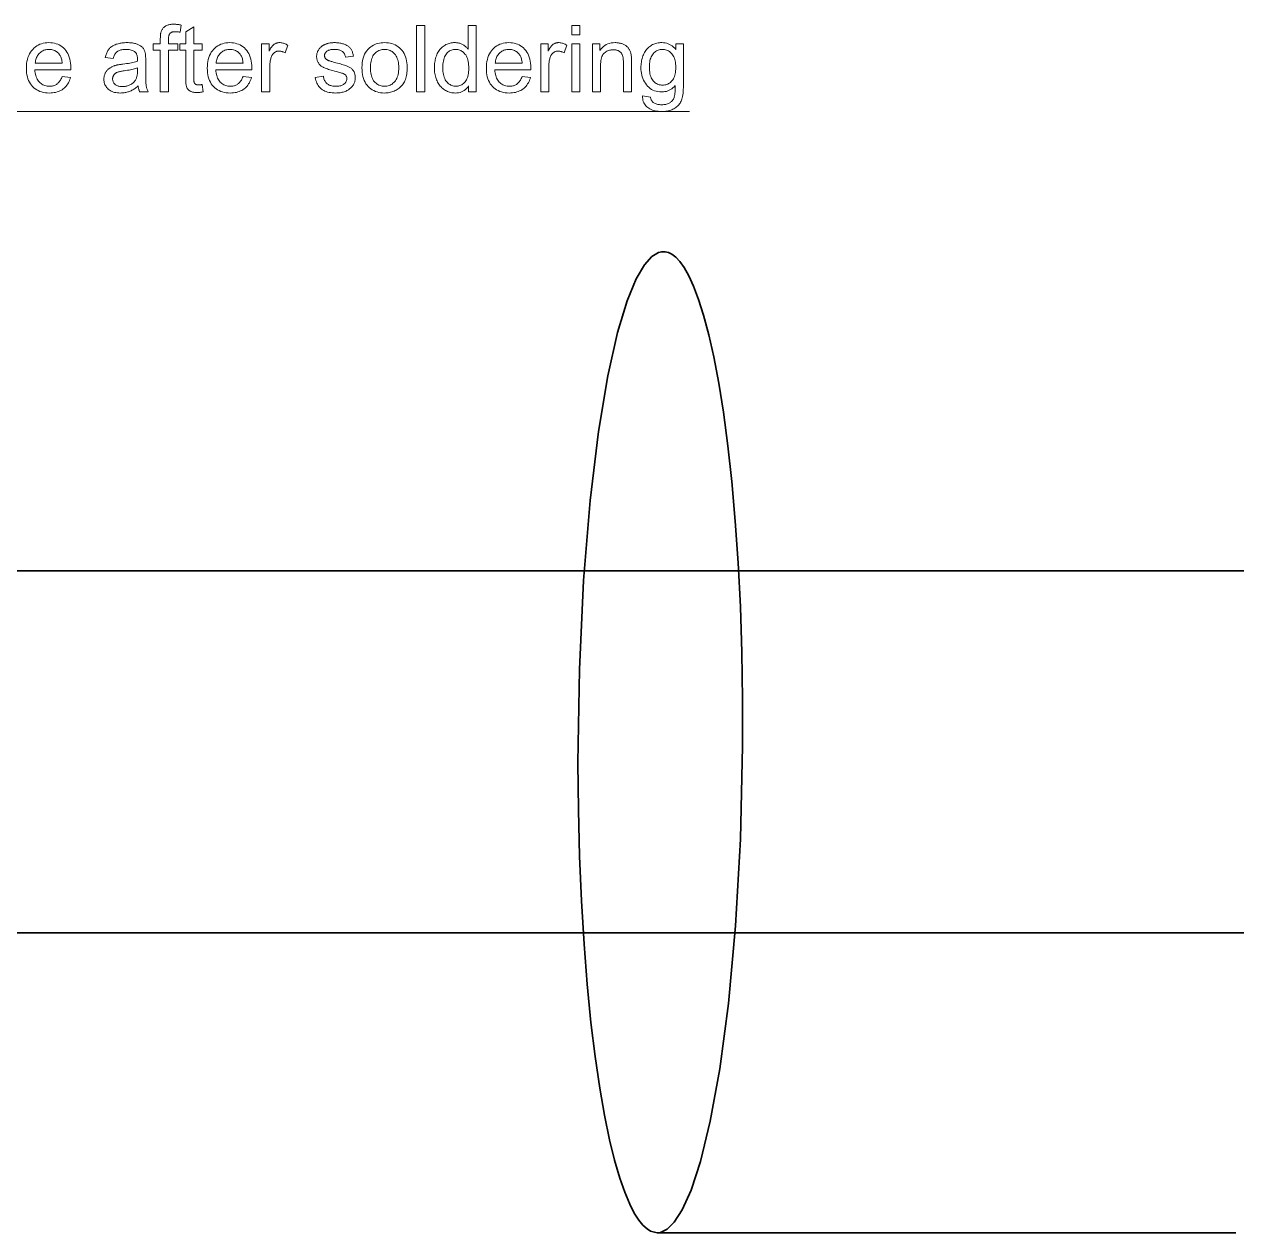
# Model space of a CAD drawing. Extents: x 23 to 417, y 3 to 294.
# Drawn here: x 264.6 to 328.4, y 154.9 to 218.5 of the extents above; entities that cross this region are included whole.
import ezdxf

# ---------------------------------------------------------------- set-up
doc = ezdxf.new("R2010")
doc.units = 0

msp = doc.modelspace()

# ---------------------------------------------------------------- linework, layer by layer
at = {"color": 7, "lineweight": 35}
for p, q in [((194.795, 189.701), (329.377, 189.701)), ((194.795, 170.666), (328.786, 170.666)), ((297.904, 154.88), (328.334, 154.88))]:
    msp.add_line(p, q, dxfattribs=at)
at = {"color": 7, "lineweight": 13}
for points in [[(271.772, 214.898), (271.772, 217.099), (271.393, 217.099), (271.393, 217.433), (271.772, 217.433), (271.772, 217.703), (271.773, 217.753), (271.774, 217.8), (271.776, 217.844), (271.779, 217.886), (271.784, 217.925), (271.789, 217.962), (271.794, 217.996), (271.801, 218.028), (271.809, 218.056), (271.818, 218.082), (271.831, 218.115), (271.846, 218.147), (271.863, 218.177), (271.882, 218.206), (271.903, 218.234), (271.926, 218.26), (271.951, 218.285), (271.977, 218.309), (272.006, 218.332), (272.036, 218.353), (272.069, 218.373), (272.104, 218.391), (272.141, 218.406), (272.181, 218.42), (272.224, 218.431), (272.269, 218.441), (272.316, 218.448), (272.366, 218.453), (272.419, 218.456), (272.474, 218.457), (272.511, 218.457), (272.548, 218.456), (272.586, 218.453), (272.625, 218.45), (272.665, 218.447), (272.706, 218.442), (272.747, 218.436), (272.789, 218.43), (272.832, 218.422), (272.875, 218.414), (272.811, 218.039), (272.784, 218.044), (272.758, 218.048), (272.732, 218.052), (272.706, 218.055), (272.681, 218.057), (272.655, 218.06), (272.631, 218.061), (272.606, 218.062), (272.582, 218.063), (272.558, 218.063), (272.52, 218.063), (272.484, 218.06), (272.451, 218.056), (272.419, 218.05), (272.391, 218.042), (272.364, 218.033), (272.34, 218.022), (272.318, 218.01), (272.298, 217.996), (272.281, 217.98), (272.265, 217.962), (272.252, 217.941), (272.239, 217.917), (272.229, 217.89), (272.22, 217.86), (272.213, 217.827), (272.207, 217.791), (272.203, 217.753), (272.2, 217.711), (272.2, 217.667), (272.2, 217.433), (272.694, 217.433), (272.694, 217.099), (272.2, 217.099), (272.2, 214.898)], [(273.966, 215.282), (274.028, 214.902), (273.992, 214.895), (273.957, 214.889), (273.923, 214.883), (273.889, 214.878), (273.856, 214.874), (273.824, 214.87), (273.793, 214.868), (273.763, 214.866), (273.733, 214.865), (273.704, 214.864), (273.658, 214.865), (273.614, 214.867), (273.573, 214.871), (273.533, 214.876), (273.496, 214.883), (273.461, 214.891), (273.428, 214.9), (273.397, 214.912), (273.368, 214.924), (273.341, 214.938), (273.316, 214.953), (273.292, 214.97), (273.27, 214.987), (273.25, 215.005), (273.231, 215.024), (273.214, 215.044), (273.198, 215.065), (273.183, 215.086), (273.171, 215.109), (273.159, 215.133), (273.149, 215.16), (273.14, 215.192), (273.133, 215.229), (273.126, 215.272), (273.12, 215.32), (273.115, 215.373), (273.112, 215.432), (273.109, 215.496), (273.107, 215.565), (273.107, 215.64), (273.107, 217.099), (272.792, 217.099), (272.792, 217.433), (273.107, 217.433), (273.107, 218.061), (273.534, 218.319), (273.534, 217.433), (273.966, 217.433), (273.966, 217.099), (273.534, 217.099), (273.534, 215.616), (273.534, 215.581), (273.535, 215.548), (273.536, 215.518), (273.538, 215.49), (273.54, 215.465), (273.542, 215.443), (273.545, 215.423), (273.549, 215.406), (273.553, 215.392), (273.557, 215.38), (273.562, 215.37), (273.567, 215.36), (273.573, 215.35), (273.58, 215.341), (273.587, 215.333), (273.594, 215.325), (273.603, 215.317), (273.611, 215.31), (273.621, 215.303), (273.631, 215.296), (273.642, 215.29), (273.653, 215.285), (273.666, 215.28), (273.679, 215.276), (273.693, 215.273), (273.708, 215.27), (273.724, 215.268), (273.741, 215.267), (273.759, 215.266), (273.778, 215.265), (273.792, 215.265), (273.808, 215.266), (273.825, 215.267), (273.842, 215.268), (273.861, 215.269), (273.88, 215.271), (273.9, 215.273), (273.921, 215.276), (273.943, 215.279)], [(285.247, 214.898), (285.247, 218.398), (285.677, 218.398), (285.677, 214.898)], [(287.988, 214.898), (287.988, 215.218), (287.937, 215.146), (287.882, 215.082), (287.823, 215.025), (287.759, 214.976), (287.69, 214.935), (287.617, 214.901), (287.539, 214.874), (287.457, 214.855), (287.37, 214.844), (287.279, 214.84), (287.219, 214.842), (287.159, 214.847), (287.101, 214.855), (287.044, 214.867), (286.988, 214.882), (286.932, 214.9), (286.878, 214.922), (286.825, 214.947), (286.773, 214.976), (286.721, 215.007), (286.672, 215.042), (286.624, 215.08), (286.579, 215.12), (286.536, 215.162), (286.496, 215.208), (286.457, 215.256), (286.421, 215.306), (286.388, 215.36), (286.356, 215.416), (286.327, 215.474), (286.301, 215.535), (286.277, 215.598), (286.256, 215.662), (286.238, 215.728), (286.223, 215.796), (286.21, 215.866), (286.2, 215.938), (286.193, 216.011), (286.189, 216.086), (286.188, 216.163), (286.189, 216.238), (286.193, 216.312), (286.199, 216.384), (286.208, 216.455), (286.219, 216.525), (286.233, 216.593), (286.25, 216.66), (286.269, 216.725), (286.29, 216.789), (286.314, 216.852), (286.341, 216.912), (286.37, 216.97), (286.401, 217.024), (286.436, 217.076), (286.472, 217.125), (286.512, 217.171), (286.553, 217.214), (286.598, 217.254), (286.644, 217.291), (286.694, 217.326), (286.745, 217.357), (286.797, 217.385), (286.851, 217.41), (286.906, 217.431), (286.962, 217.449), (287.019, 217.464), (287.077, 217.476), (287.137, 217.484), (287.198, 217.489), (287.26, 217.49), (287.305, 217.489), (287.349, 217.487), (287.393, 217.482), (287.435, 217.475), (287.476, 217.466), (287.517, 217.456), (287.556, 217.443), (287.594, 217.428), (287.632, 217.412), (287.668, 217.394), (287.703, 217.374), (287.737, 217.353), (287.769, 217.33), (287.8, 217.307), (287.83, 217.282), (287.859, 217.257), (287.886, 217.23), (287.912, 217.202), (287.936, 217.172), (287.959, 217.142), (287.959, 218.398), (288.386, 218.398), (288.386, 214.898)], [(293.412, 217.903), (293.412, 218.398), (293.842, 218.398), (293.842, 217.903)], [(266.608, 215.714), (267.052, 215.659), (267.029, 215.583), (267.003, 215.511), (266.973, 215.441), (266.94, 215.376), (266.902, 215.314), (266.862, 215.255), (266.817, 215.2), (266.77, 215.148), (266.718, 215.1), (266.663, 215.055), (266.605, 215.014), (266.543, 214.978), (266.478, 214.946), (266.411, 214.918), (266.34, 214.894), (266.265, 214.875), (266.188, 214.86), (266.108, 214.849), (266.024, 214.842), (265.937, 214.84), (265.828, 214.844), (265.724, 214.854), (265.624, 214.871), (265.529, 214.895), (265.439, 214.926), (265.353, 214.964), (265.271, 215.008), (265.195, 215.06), (265.123, 215.118), (265.055, 215.183), (264.993, 215.254), (264.938, 215.331), (264.889, 215.413), (264.847, 215.501), (264.811, 215.594), (264.781, 215.693), (264.759, 215.798), (264.742, 215.908), (264.733, 216.023), (264.729, 216.144), (264.733, 216.269), (264.742, 216.388), (264.759, 216.502), (264.782, 216.61), (264.812, 216.712), (264.848, 216.809), (264.891, 216.899), (264.94, 216.984), (264.996, 217.064), (265.059, 217.137), (265.127, 217.204), (265.198, 217.264), (265.274, 217.317), (265.354, 217.363), (265.437, 217.402), (265.525, 217.434), (265.616, 217.459), (265.711, 217.476), (265.81, 217.487), (265.913, 217.49), (266.013, 217.487), (266.109, 217.477), (266.202, 217.459), (266.29, 217.435), (266.375, 217.404), (266.457, 217.366), (266.534, 217.321), (266.608, 217.269), (266.678, 217.21), (266.744, 217.144), (266.805, 217.072), (266.86, 216.994), (266.909, 216.911), (266.951, 216.822), (266.986, 216.728), (267.015, 216.627), (267.038, 216.522), (267.054, 216.41), (267.063, 216.293), (267.067, 216.17), (267.067, 216.162), (267.066, 216.153), (267.066, 216.144), (267.066, 216.133), (267.066, 216.122), (267.066, 216.111), (267.065, 216.098), (267.065, 216.085), (267.065, 216.07), (267.064, 216.056), (265.173, 216.056), (265.18, 215.974), (265.19, 215.896), (265.205, 215.822), (265.223, 215.753), (265.244, 215.687), (265.27, 215.625), (265.299, 215.567), (265.332, 215.512), (265.369, 215.462), (265.41, 215.416), (265.453, 215.374), (265.499, 215.336), (265.547, 215.302), (265.596, 215.274), (265.648, 215.249), (265.702, 215.229), (265.759, 215.214), (265.817, 215.203), (265.877, 215.196), (265.94, 215.194), (265.986, 215.195), (266.031, 215.199), (266.075, 215.205), (266.118, 215.214), (266.159, 215.225), (266.198, 215.238), (266.237, 215.254), (266.274, 215.273), (266.309, 215.294), (266.343, 215.318), (266.376, 215.344), (266.407, 215.373), (266.437, 215.406), (266.466, 215.441), (266.493, 215.479), (266.519, 215.52), (266.543, 215.564), (266.566, 215.611), (266.588, 215.661)], [(270.605, 215.21), (270.557, 215.171), (270.51, 215.134), (270.463, 215.099), (270.417, 215.067), (270.37, 215.037), (270.325, 215.01), (270.279, 214.985), (270.234, 214.962), (270.19, 214.942), (270.145, 214.924), (270.101, 214.908), (270.056, 214.894), (270.01, 214.881), (269.963, 214.87), (269.916, 214.861), (269.869, 214.854), (269.82, 214.848), (269.771, 214.844), (269.722, 214.841), (269.671, 214.84), (269.59, 214.842), (269.512, 214.848), (269.438, 214.859), (269.368, 214.873), (269.302, 214.891), (269.24, 214.914), (269.181, 214.94), (269.127, 214.971), (269.076, 215.006), (269.029, 215.044), (268.986, 215.086), (268.948, 215.131), (268.915, 215.177), (268.885, 215.226), (268.861, 215.277), (268.841, 215.33), (268.825, 215.386), (268.814, 215.444), (268.807, 215.504), (268.805, 215.566), (268.805, 215.603), (268.808, 215.639), (268.812, 215.675), (268.818, 215.71), (268.826, 215.744), (268.835, 215.778), (268.846, 215.811), (268.859, 215.843), (268.873, 215.875), (268.889, 215.906), (268.907, 215.936), (268.925, 215.965), (268.945, 215.993), (268.966, 216.02), (268.987, 216.045), (269.01, 216.069), (269.034, 216.092), (269.059, 216.114), (269.084, 216.134), (269.111, 216.153), (269.139, 216.172), (269.168, 216.189), (269.197, 216.205), (269.227, 216.221), (269.257, 216.235), (269.289, 216.249), (269.321, 216.262), (269.353, 216.273), (269.387, 216.284), (269.421, 216.294), (269.447, 216.301), (269.476, 216.308), (269.508, 216.314), (269.542, 216.321), (269.579, 216.327), (269.619, 216.334), (269.661, 216.34), (269.706, 216.346), (269.753, 216.353), (269.803, 216.359), (269.904, 216.371), (270, 216.385), (270.09, 216.398), (270.175, 216.412), (270.254, 216.427), (270.328, 216.442), (270.397, 216.457), (270.46, 216.473), (270.517, 216.49), (270.569, 216.507), (270.569, 216.524), (270.57, 216.54), (270.57, 216.554), (270.57, 216.567), (270.571, 216.579), (270.571, 216.59), (270.571, 216.599), (270.571, 216.607), (270.571, 216.614), (270.571, 216.619), (270.57, 216.67), (270.566, 216.718), (270.56, 216.763), (270.552, 216.804), (270.541, 216.843), (270.527, 216.878), (270.512, 216.911), (270.493, 216.94), (270.473, 216.966), (270.45, 216.989), (270.415, 217.017), (270.377, 217.041), (270.336, 217.063), (270.292, 217.082), (270.245, 217.098), (270.194, 217.111), (270.141, 217.122), (270.084, 217.129), (270.023, 217.133), (269.96, 217.135), (269.901, 217.134), (269.845, 217.13), (269.793, 217.125), (269.743, 217.118), (269.697, 217.108), (269.653, 217.096), (269.613, 217.083), (269.577, 217.067), (269.543, 217.049), (269.513, 217.028), (269.484, 217.006), (269.458, 216.979), (269.433, 216.95), (269.409, 216.917), (269.387, 216.881), (269.366, 216.842), (269.347, 216.8), (269.33, 216.754), (269.313, 216.705), (269.299, 216.652), (268.879, 216.71), (268.891, 216.763), (268.905, 216.813), (268.92, 216.862), (268.936, 216.909), (268.954, 216.954), (268.974, 216.996), (268.995, 217.036), (269.018, 217.075), (269.042, 217.111), (269.067, 217.145), (269.095, 217.178), (269.124, 217.209), (269.157, 217.238), (269.191, 217.266), (269.228, 217.292), (269.267, 217.317), (269.308, 217.34), (269.352, 217.362), (269.398, 217.382), (269.447, 217.401), (269.497, 217.418), (269.549, 217.433), (269.603, 217.447), (269.658, 217.458), (269.715, 217.468), (269.773, 217.476), (269.833, 217.482), (269.895, 217.487), (269.958, 217.489), (270.022, 217.49), (270.086, 217.49), (270.147, 217.487), (270.206, 217.484), (270.263, 217.478), (270.316, 217.471), (270.368, 217.463), (270.417, 217.453), (270.464, 217.441), (270.508, 217.428), (270.55, 217.414), (270.589, 217.398), (270.627, 217.382), (270.662, 217.365), (270.695, 217.347), (270.726, 217.328), (270.755, 217.308), (270.781, 217.288), (270.806, 217.267), (270.828, 217.245), (270.848, 217.222), (270.867, 217.198), (270.884, 217.173), (270.9, 217.147), (270.916, 217.119), (270.929, 217.091), (270.942, 217.061), (270.954, 217.03), (270.964, 216.998), (270.974, 216.964), (270.982, 216.929), (270.986, 216.906), (270.99, 216.878), (270.993, 216.848), (270.996, 216.813), (270.998, 216.775), (271, 216.734), (271.002, 216.689), (271.003, 216.641), (271.003, 216.589), (271.003, 216.533), (271.003, 215.96), (271.004, 215.845), (271.005, 215.738), (271.006, 215.64), (271.008, 215.551), (271.01, 215.471), (271.013, 215.4), (271.017, 215.337), (271.021, 215.283), (271.026, 215.238), (271.031, 215.202), (271.037, 215.17), (271.044, 215.139), (271.052, 215.108), (271.061, 215.077), (271.072, 215.047), (271.083, 215.016), (271.096, 214.986), (271.109, 214.956), (271.124, 214.927), (271.14, 214.898), (270.691, 214.898), (270.678, 214.925), (270.666, 214.953), (270.655, 214.982), (270.645, 215.012), (270.636, 215.043), (270.628, 215.074), (270.621, 215.107), (270.614, 215.141), (270.609, 215.175)], [(276.122, 215.714), (276.566, 215.659), (276.543, 215.583), (276.517, 215.511), (276.487, 215.441), (276.454, 215.376), (276.416, 215.314), (276.376, 215.255), (276.331, 215.2), (276.284, 215.148), (276.232, 215.1), (276.177, 215.055), (276.119, 215.014), (276.057, 214.978), (275.992, 214.946), (275.925, 214.918), (275.854, 214.894), (275.779, 214.875), (275.702, 214.86), (275.622, 214.849), (275.538, 214.842), (275.451, 214.84), (275.342, 214.844), (275.238, 214.854), (275.138, 214.871), (275.043, 214.895), (274.953, 214.926), (274.867, 214.964), (274.785, 215.008), (274.709, 215.06), (274.637, 215.118), (274.569, 215.183), (274.507, 215.254), (274.452, 215.331), (274.403, 215.413), (274.361, 215.501), (274.325, 215.594), (274.295, 215.693), (274.273, 215.798), (274.256, 215.908), (274.246, 216.023), (274.243, 216.144), (274.247, 216.269), (274.256, 216.388), (274.273, 216.502), (274.296, 216.61), (274.326, 216.712), (274.362, 216.809), (274.405, 216.899), (274.454, 216.984), (274.51, 217.064), (274.573, 217.137), (274.641, 217.204), (274.712, 217.264), (274.788, 217.317), (274.868, 217.363), (274.951, 217.402), (275.039, 217.434), (275.13, 217.459), (275.225, 217.476), (275.324, 217.487), (275.427, 217.49), (275.527, 217.487), (275.623, 217.477), (275.716, 217.459), (275.804, 217.435), (275.889, 217.404), (275.971, 217.366), (276.048, 217.321), (276.122, 217.269), (276.192, 217.21), (276.258, 217.144), (276.319, 217.072), (276.374, 216.994), (276.423, 216.911), (276.465, 216.822), (276.5, 216.728), (276.529, 216.627), (276.552, 216.522), (276.568, 216.41), (276.577, 216.293), (276.581, 216.17), (276.581, 216.162), (276.58, 216.153), (276.58, 216.144), (276.58, 216.133), (276.58, 216.122), (276.58, 216.111), (276.579, 216.098), (276.579, 216.085), (276.579, 216.07), (276.578, 216.056), (274.687, 216.056), (274.694, 215.974), (274.704, 215.896), (274.719, 215.822), (274.737, 215.753), (274.758, 215.687), (274.784, 215.625), (274.813, 215.567), (274.846, 215.512), (274.883, 215.462), (274.924, 215.416), (274.967, 215.374), (275.013, 215.336), (275.061, 215.302), (275.11, 215.274), (275.162, 215.249), (275.216, 215.229), (275.273, 215.214), (275.331, 215.203), (275.391, 215.196), (275.454, 215.194), (275.5, 215.195), (275.545, 215.199), (275.589, 215.205), (275.632, 215.214), (275.673, 215.225), (275.712, 215.238), (275.751, 215.254), (275.788, 215.273), (275.823, 215.294), (275.857, 215.318), (275.89, 215.344), (275.921, 215.373), (275.951, 215.406), (275.98, 215.441), (276.007, 215.479), (276.033, 215.52), (276.057, 215.564), (276.08, 215.611), (276.102, 215.661)], [(277.101, 214.898), (277.101, 217.433), (277.488, 217.433), (277.488, 217.049), (277.517, 217.101), (277.546, 217.149), (277.575, 217.194), (277.603, 217.235), (277.63, 217.273), (277.657, 217.306), (277.684, 217.336), (277.71, 217.363), (277.736, 217.385), (277.761, 217.404), (277.786, 217.421), (277.812, 217.435), (277.839, 217.448), (277.865, 217.459), (277.893, 217.469), (277.921, 217.477), (277.949, 217.483), (277.978, 217.487), (278.007, 217.49), (278.037, 217.49), (278.08, 217.489), (278.124, 217.485), (278.168, 217.478), (278.212, 217.468), (278.256, 217.456), (278.3, 217.441), (278.345, 217.423), (278.389, 217.402), (278.434, 217.378), (278.479, 217.352), (278.331, 216.953), (278.299, 216.971), (278.268, 216.987), (278.236, 217.001), (278.204, 217.013), (278.173, 217.023), (278.141, 217.031), (278.11, 217.038), (278.078, 217.043), (278.047, 217.045), (278.015, 217.046), (277.988, 217.045), (277.96, 217.043), (277.933, 217.039), (277.907, 217.033), (277.882, 217.025), (277.857, 217.016), (277.832, 217.005), (277.808, 216.992), (277.785, 216.978), (277.762, 216.962), (277.741, 216.944), (277.72, 216.925), (277.701, 216.905), (277.683, 216.883), (277.666, 216.86), (277.651, 216.836), (277.637, 216.811), (277.624, 216.784), (277.613, 216.756), (277.602, 216.726), (277.589, 216.68), (277.577, 216.633), (277.566, 216.585), (277.557, 216.536), (277.549, 216.486), (277.542, 216.436), (277.537, 216.384), (277.534, 216.332), (277.531, 216.279), (277.531, 216.225), (277.531, 214.898)], [(279.921, 215.654), (280.346, 215.721), (280.354, 215.671), (280.365, 215.624), (280.379, 215.579), (280.395, 215.536), (280.413, 215.496), (280.435, 215.458), (280.458, 215.422), (280.485, 215.389), (280.513, 215.358), (280.545, 215.33), (280.579, 215.304), (280.616, 215.281), (280.655, 215.26), (280.697, 215.243), (280.741, 215.228), (280.788, 215.215), (280.838, 215.206), (280.89, 215.199), (280.945, 215.195), (281.002, 215.194), (281.06, 215.195), (281.114, 215.198), (281.166, 215.205), (281.214, 215.213), (281.26, 215.224), (281.302, 215.237), (281.342, 215.253), (281.378, 215.271), (281.411, 215.291), (281.441, 215.314), (281.469, 215.339), (281.493, 215.364), (281.514, 215.39), (281.533, 215.417), (281.549, 215.445), (281.562, 215.474), (281.572, 215.503), (281.579, 215.534), (281.583, 215.565), (281.585, 215.597), (281.583, 215.626), (281.58, 215.653), (281.573, 215.679), (281.564, 215.704), (281.553, 215.727), (281.539, 215.75), (281.523, 215.771), (281.504, 215.79), (281.482, 215.809), (281.458, 215.826), (281.438, 215.838), (281.412, 215.85), (281.381, 215.864), (281.345, 215.877), (281.304, 215.891), (281.258, 215.906), (281.206, 215.922), (281.149, 215.938), (281.086, 215.955), (281.019, 215.972), (280.927, 215.996), (280.841, 216.018), (280.761, 216.041), (280.687, 216.062), (280.619, 216.083), (280.556, 216.104), (280.499, 216.123), (280.448, 216.142), (280.403, 216.161), (280.363, 216.178), (280.328, 216.197), (280.294, 216.216), (280.262, 216.237), (280.231, 216.259), (280.203, 216.282), (280.176, 216.307), (280.151, 216.333), (280.128, 216.361), (280.106, 216.389), (280.087, 216.42), (280.069, 216.451), (280.053, 216.482), (280.038, 216.515), (280.026, 216.548), (280.016, 216.582), (280.007, 216.616), (280.001, 216.651), (279.996, 216.687), (279.993, 216.723), (279.992, 216.76), (279.993, 216.793), (279.995, 216.827), (279.999, 216.859), (280.005, 216.891), (280.012, 216.923), (280.02, 216.954), (280.03, 216.985), (280.042, 217.015), (280.055, 217.045), (280.07, 217.074), (280.086, 217.102), (280.103, 217.13), (280.121, 217.156), (280.141, 217.181), (280.161, 217.206), (280.183, 217.229), (280.206, 217.252), (280.23, 217.274), (280.255, 217.294), (280.281, 217.314), (280.302, 217.328), (280.324, 217.342), (280.348, 217.356), (280.373, 217.369), (280.4, 217.382), (280.428, 217.394), (280.457, 217.406), (280.488, 217.418), (280.521, 217.429), (280.554, 217.439), (280.589, 217.449), (280.625, 217.458), (280.661, 217.465), (280.697, 217.472), (280.734, 217.478), (280.771, 217.482), (280.809, 217.486), (280.847, 217.488), (280.886, 217.49), (280.926, 217.49), (280.985, 217.49), (281.042, 217.487), (281.098, 217.483), (281.153, 217.477), (281.206, 217.469), (281.258, 217.459), (281.308, 217.448), (281.357, 217.435), (281.404, 217.421), (281.45, 217.404), (281.494, 217.387), (281.535, 217.368), (281.574, 217.347), (281.611, 217.326), (281.646, 217.303), (281.678, 217.279), (281.708, 217.254), (281.735, 217.228), (281.76, 217.2), (281.783, 217.172), (281.804, 217.141), (281.823, 217.109), (281.841, 217.075), (281.858, 217.038), (281.874, 217), (281.888, 216.96), (281.9, 216.918), (281.912, 216.873), (281.922, 216.827), (281.931, 216.779), (281.511, 216.722), (281.504, 216.76), (281.495, 216.796), (281.484, 216.831), (281.47, 216.864), (281.455, 216.896), (281.437, 216.926), (281.417, 216.954), (281.395, 216.98), (281.371, 217.004), (281.345, 217.027), (281.316, 217.048), (281.285, 217.067), (281.252, 217.083), (281.217, 217.098), (281.179, 217.11), (281.139, 217.119), (281.097, 217.127), (281.052, 217.133), (281.006, 217.136), (280.957, 217.137), (280.899, 217.136), (280.845, 217.133), (280.794, 217.128), (280.747, 217.121), (280.703, 217.113), (280.663, 217.102), (280.625, 217.089), (280.592, 217.074), (280.561, 217.058), (280.534, 217.039), (280.51, 217.019), (280.489, 216.999), (280.47, 216.977), (280.453, 216.956), (280.439, 216.933), (280.428, 216.91), (280.419, 216.886), (280.413, 216.861), (280.409, 216.836), (280.408, 216.81), (280.408, 216.793), (280.41, 216.777), (280.412, 216.761), (280.416, 216.746), (280.421, 216.731), (280.427, 216.716), (280.433, 216.701), (280.441, 216.687), (280.45, 216.673), (280.46, 216.66), (280.471, 216.646), (280.484, 216.633), (280.497, 216.62), (280.512, 216.608), (280.528, 216.596), (280.545, 216.585), (280.563, 216.574), (280.582, 216.564), (280.603, 216.554), (280.625, 216.545), (280.64, 216.54), (280.661, 216.533), (280.686, 216.525), (280.717, 216.516), (280.752, 216.506), (280.792, 216.494), (280.838, 216.481), (280.888, 216.467), (280.944, 216.452), (281.004, 216.435), (281.093, 216.411), (281.176, 216.388), (281.253, 216.366), (281.325, 216.345), (281.392, 216.324), (281.452, 216.305), (281.508, 216.286), (281.558, 216.269), (281.602, 216.252), (281.641, 216.236), (281.676, 216.22), (281.71, 216.202), (281.742, 216.183), (281.773, 216.162), (281.802, 216.141), (281.829, 216.117), (281.855, 216.093), (281.879, 216.067), (281.902, 216.039), (281.924, 216.01), (281.943, 215.98), (281.961, 215.948), (281.976, 215.915), (281.989, 215.88), (282.001, 215.844), (282.01, 215.807), (282.017, 215.768), (282.022, 215.727), (282.025, 215.686), (282.026, 215.643), (282.025, 215.6), (282.021, 215.558), (282.015, 215.516), (282.006, 215.475), (281.995, 215.434), (281.981, 215.394), (281.965, 215.354), (281.946, 215.315), (281.925, 215.276), (281.901, 215.238), (281.875, 215.201), (281.846, 215.165), (281.816, 215.132), (281.783, 215.1), (281.748, 215.07), (281.711, 215.041), (281.671, 215.014), (281.629, 214.989), (281.585, 214.966), (281.539, 214.944), (281.491, 214.924), (281.442, 214.907), (281.392, 214.891), (281.34, 214.878), (281.287, 214.866), (281.233, 214.857), (281.178, 214.85), (281.121, 214.844), (281.064, 214.841), (281.004, 214.84), (280.908, 214.842), (280.816, 214.849), (280.729, 214.859), (280.647, 214.873), (280.569, 214.892), (280.496, 214.914), (280.428, 214.941), (280.364, 214.972), (280.305, 215.007), (280.251, 215.046), (280.201, 215.089), (280.155, 215.136), (280.113, 215.187), (280.074, 215.242), (280.039, 215.3), (280.008, 215.363), (279.98, 215.43), (279.957, 215.501), (279.937, 215.576)], [(282.377, 216.165), (282.381, 216.303), (282.393, 216.432), (282.413, 216.555), (282.44, 216.67), (282.475, 216.778), (282.518, 216.879), (282.569, 216.972), (282.628, 217.058), (282.694, 217.137), (282.769, 217.209), (282.836, 217.262), (282.905, 217.31), (282.978, 217.352), (283.053, 217.389), (283.132, 217.42), (283.213, 217.445), (283.297, 217.465), (283.384, 217.479), (283.474, 217.488), (283.566, 217.49), (283.669, 217.487), (283.768, 217.477), (283.863, 217.46), (283.954, 217.436), (284.041, 217.405), (284.125, 217.367), (284.205, 217.323), (284.281, 217.271), (284.353, 217.213), (284.421, 217.148), (284.484, 217.077), (284.54, 217), (284.59, 216.919), (284.633, 216.832), (284.67, 216.74), (284.7, 216.643), (284.723, 216.54), (284.74, 216.432), (284.749, 216.319), (284.753, 216.201), (284.751, 216.105), (284.747, 216.014), (284.74, 215.926), (284.729, 215.843), (284.716, 215.764), (284.7, 215.689), (284.681, 215.618), (284.659, 215.552), (284.634, 215.489), (284.606, 215.431), (284.575, 215.376), (284.542, 215.324), (284.506, 215.274), (284.467, 215.227), (284.426, 215.182), (284.382, 215.14), (284.335, 215.1), (284.285, 215.063), (284.233, 215.028), (284.179, 214.995), (284.122, 214.966), (284.064, 214.94), (284.006, 214.916), (283.946, 214.896), (283.885, 214.879), (283.823, 214.865), (283.761, 214.854), (283.697, 214.847), (283.632, 214.842), (283.566, 214.84), (283.462, 214.844), (283.361, 214.854), (283.265, 214.871), (283.173, 214.895), (283.085, 214.926), (283.001, 214.963), (282.921, 215.008), (282.845, 215.059), (282.773, 215.117), (282.706, 215.182), (282.643, 215.253), (282.587, 215.33), (282.538, 215.414), (282.495, 215.503), (282.459, 215.598), (282.43, 215.7), (282.407, 215.807), (282.39, 215.92), (282.381, 216.04)], [(290.798, 215.714), (291.242, 215.659), (291.219, 215.583), (291.193, 215.511), (291.163, 215.441), (291.129, 215.376), (291.092, 215.314), (291.051, 215.255), (291.007, 215.2), (290.959, 215.148), (290.908, 215.1), (290.853, 215.055), (290.794, 215.014), (290.733, 214.978), (290.668, 214.946), (290.6, 214.918), (290.529, 214.894), (290.455, 214.875), (290.378, 214.86), (290.297, 214.849), (290.214, 214.842), (290.127, 214.84), (290.018, 214.844), (289.914, 214.854), (289.814, 214.871), (289.719, 214.895), (289.628, 214.926), (289.542, 214.964), (289.461, 215.008), (289.384, 215.06), (289.312, 215.118), (289.245, 215.183), (289.183, 215.254), (289.127, 215.331), (289.079, 215.413), (289.036, 215.501), (289, 215.594), (288.971, 215.693), (288.948, 215.798), (288.932, 215.908), (288.922, 216.023), (288.919, 216.144), (288.922, 216.269), (288.932, 216.388), (288.949, 216.502), (288.972, 216.61), (289.001, 216.712), (289.037, 216.809), (289.08, 216.899), (289.13, 216.984), (289.186, 217.064), (289.248, 217.137), (289.316, 217.204), (289.388, 217.264), (289.464, 217.317), (289.543, 217.363), (289.627, 217.402), (289.714, 217.434), (289.806, 217.459), (289.901, 217.476), (290, 217.487), (290.103, 217.49), (290.203, 217.487), (290.299, 217.477), (290.391, 217.459), (290.48, 217.435), (290.565, 217.404), (290.646, 217.366), (290.724, 217.321), (290.798, 217.269), (290.868, 217.21), (290.934, 217.144), (290.995, 217.072), (291.05, 216.994), (291.098, 216.911), (291.14, 216.822), (291.176, 216.728), (291.205, 216.627), (291.227, 216.522), (291.243, 216.41), (291.253, 216.293), (291.256, 216.17), (291.256, 216.162), (291.256, 216.153), (291.256, 216.144), (291.256, 216.133), (291.256, 216.122), (291.255, 216.111), (291.255, 216.098), (291.255, 216.085), (291.254, 216.07), (291.254, 216.056), (289.363, 216.056), (289.37, 215.974), (289.38, 215.896), (289.394, 215.822), (289.412, 215.753), (289.434, 215.687), (289.46, 215.625), (289.489, 215.567), (289.522, 215.512), (289.559, 215.462), (289.599, 215.416), (289.643, 215.374), (289.689, 215.336), (289.736, 215.302), (289.786, 215.274), (289.838, 215.249), (289.892, 215.229), (289.948, 215.214), (290.007, 215.203), (290.067, 215.196), (290.129, 215.194), (290.176, 215.195), (290.221, 215.199), (290.265, 215.205), (290.307, 215.214), (290.348, 215.225), (290.388, 215.238), (290.426, 215.254), (290.463, 215.273), (290.499, 215.294), (290.533, 215.318), (290.566, 215.344), (290.597, 215.373), (290.627, 215.406), (290.655, 215.441), (290.683, 215.479), (290.708, 215.52), (290.733, 215.564), (290.756, 215.611), (290.778, 215.661)], [(291.777, 214.898), (291.777, 217.433), (292.163, 217.433), (292.163, 217.049), (292.193, 217.101), (292.222, 217.149), (292.25, 217.194), (292.278, 217.235), (292.306, 217.273), (292.333, 217.306), (292.36, 217.336), (292.386, 217.363), (292.411, 217.385), (292.437, 217.404), (292.462, 217.421), (292.488, 217.435), (292.514, 217.448), (292.541, 217.459), (292.568, 217.469), (292.596, 217.477), (292.625, 217.483), (292.653, 217.487), (292.683, 217.49), (292.713, 217.49), (292.756, 217.489), (292.8, 217.485), (292.844, 217.478), (292.887, 217.468), (292.932, 217.456), (292.976, 217.441), (293.02, 217.423), (293.065, 217.402), (293.109, 217.378), (293.154, 217.352), (293.006, 216.953), (292.975, 216.971), (292.943, 216.987), (292.912, 217.001), (292.88, 217.013), (292.849, 217.023), (292.817, 217.031), (292.786, 217.038), (292.754, 217.043), (292.723, 217.045), (292.691, 217.046), (292.663, 217.045), (292.636, 217.043), (292.609, 217.039), (292.583, 217.033), (292.557, 217.025), (292.532, 217.016), (292.508, 217.005), (292.484, 216.992), (292.461, 216.978), (292.438, 216.962), (292.416, 216.944), (292.396, 216.925), (292.376, 216.905), (292.359, 216.883), (292.342, 216.86), (292.327, 216.836), (292.312, 216.811), (292.3, 216.784), (292.288, 216.756), (292.278, 216.726), (292.264, 216.68), (292.252, 216.633), (292.241, 216.585), (292.232, 216.536), (292.224, 216.486), (292.218, 216.436), (292.213, 216.384), (292.209, 216.332), (292.207, 216.279), (292.206, 216.225), (292.206, 214.898)], [(294.496, 214.898), (294.496, 217.433), (294.883, 217.433), (294.883, 217.073), (294.941, 217.152), (295.004, 217.223), (295.073, 217.286), (295.146, 217.34), (295.224, 217.386), (295.307, 217.424), (295.395, 217.453), (295.489, 217.474), (295.587, 217.486), (295.69, 217.49), (295.735, 217.49), (295.78, 217.487), (295.824, 217.483), (295.867, 217.477), (295.91, 217.47), (295.951, 217.461), (295.992, 217.45), (296.033, 217.438), (296.072, 217.424), (296.111, 217.408), (296.149, 217.391), (296.184, 217.373), (296.218, 217.354), (296.249, 217.334), (296.279, 217.313), (296.307, 217.291), (296.333, 217.268), (296.357, 217.243), (296.379, 217.218), (296.399, 217.192), (296.417, 217.165), (296.435, 217.136), (296.451, 217.107), (296.466, 217.077), (296.48, 217.046), (296.493, 217.013), (296.504, 216.98), (296.515, 216.946), (296.524, 216.911), (296.532, 216.874), (296.537, 216.849), (296.541, 216.82), (296.545, 216.787), (296.548, 216.75), (296.55, 216.71), (296.553, 216.667), (296.554, 216.62), (296.555, 216.569), (296.556, 216.515), (296.556, 216.457), (296.556, 214.898), (296.127, 214.898), (296.127, 216.44), (296.126, 216.491), (296.125, 216.54), (296.122, 216.586), (296.119, 216.629), (296.114, 216.669), (296.109, 216.707), (296.102, 216.743), (296.095, 216.775), (296.086, 216.805), (296.076, 216.833), (296.066, 216.858), (296.053, 216.883), (296.039, 216.906), (296.024, 216.928), (296.007, 216.95), (295.988, 216.97), (295.968, 216.989), (295.947, 217.007), (295.923, 217.024), (295.899, 217.04), (295.873, 217.055), (295.846, 217.068), (295.818, 217.08), (295.789, 217.09), (295.76, 217.099), (295.729, 217.106), (295.698, 217.111), (295.666, 217.115), (295.633, 217.117), (295.599, 217.118), (295.545, 217.116), (295.492, 217.111), (295.441, 217.102), (295.391, 217.09), (295.343, 217.074), (295.297, 217.055), (295.251, 217.033), (295.208, 217.006), (295.166, 216.977), (295.125, 216.944), (295.087, 216.906), (295.053, 216.861), (295.023, 216.811), (294.997, 216.754), (294.976, 216.691), (294.958, 216.622), (294.944, 216.546), (294.934, 216.465), (294.928, 216.377), (294.926, 216.282), (294.926, 214.898)], [(297.136, 214.688), (297.554, 214.625), (297.56, 214.588), (297.569, 214.552), (297.578, 214.519), (297.59, 214.488), (297.604, 214.458), (297.619, 214.431), (297.637, 214.406), (297.656, 214.383), (297.677, 214.362), (297.7, 214.344), (297.733, 214.321), (297.769, 214.301), (297.806, 214.283), (297.847, 214.267), (297.889, 214.254), (297.934, 214.243), (297.981, 214.235), (298.031, 214.229), (298.083, 214.226), (298.137, 214.224), (298.195, 214.226), (298.251, 214.229), (298.304, 214.235), (298.354, 214.243), (298.401, 214.254), (298.446, 214.267), (298.488, 214.283), (298.527, 214.301), (298.564, 214.321), (298.598, 214.344), (298.629, 214.369), (298.658, 214.395), (298.686, 214.424), (298.711, 214.454), (298.734, 214.487), (298.755, 214.521), (298.773, 214.558), (298.79, 214.596), (298.805, 214.636), (298.817, 214.678), (298.824, 214.707), (298.829, 214.742), (298.834, 214.783), (298.838, 214.829), (298.842, 214.882), (298.844, 214.94), (298.846, 215.003), (298.848, 215.073), (298.848, 215.148), (298.848, 215.229), (298.791, 215.166), (298.73, 215.11), (298.667, 215.06), (298.601, 215.017), (298.532, 214.981), (298.46, 214.951), (298.386, 214.927), (298.309, 214.911), (298.229, 214.901), (298.146, 214.898), (298.044, 214.901), (297.947, 214.913), (297.854, 214.932), (297.766, 214.958), (297.683, 214.992), (297.604, 215.033), (297.53, 215.082), (297.461, 215.139), (297.397, 215.203), (297.337, 215.275), (297.283, 215.352), (297.234, 215.432), (297.191, 215.515), (297.154, 215.601), (297.122, 215.69), (297.096, 215.782), (297.076, 215.877), (297.062, 215.975), (297.053, 216.076), (297.051, 216.18), (297.052, 216.252), (297.056, 216.323), (297.062, 216.392), (297.072, 216.461), (297.083, 216.529), (297.098, 216.595), (297.115, 216.66), (297.135, 216.724), (297.157, 216.787), (297.182, 216.849), (297.209, 216.909), (297.239, 216.966), (297.271, 217.021), (297.306, 217.072), (297.343, 217.121), (297.382, 217.167), (297.424, 217.21), (297.468, 217.251), (297.514, 217.288), (297.563, 217.323), (297.613, 217.355), (297.666, 217.383), (297.72, 217.408), (297.776, 217.43), (297.834, 217.449), (297.893, 217.464), (297.955, 217.475), (298.018, 217.484), (298.082, 217.489), (298.149, 217.49), (298.237, 217.487), (298.322, 217.476), (298.404, 217.458), (298.483, 217.432), (298.558, 217.4), (298.631, 217.36), (298.7, 217.313), (298.766, 217.258), (298.829, 217.196), (298.889, 217.127), (298.889, 217.433), (299.285, 217.433), (299.285, 215.241), (299.284, 215.126), (299.28, 215.018), (299.274, 214.917), (299.266, 214.823), (299.255, 214.736), (299.242, 214.655), (299.226, 214.582), (299.208, 214.515), (299.188, 214.455), (299.165, 214.402), (299.139, 214.354), (299.111, 214.308), (299.08, 214.263), (299.046, 214.221), (299.009, 214.181), (298.969, 214.143), (298.927, 214.107), (298.882, 214.073), (298.833, 214.042), (298.783, 214.012), (298.729, 213.985), (298.673, 213.96), (298.615, 213.939), (298.554, 213.92), (298.491, 213.904), (298.426, 213.892), (298.358, 213.882), (298.287, 213.874), (298.214, 213.87), (298.139, 213.869), (298.05, 213.871), (297.965, 213.877), (297.883, 213.887), (297.804, 213.901), (297.729, 213.92), (297.658, 213.942), (297.59, 213.969), (297.525, 213.999), (297.464, 214.034), (297.406, 214.073), (297.353, 214.116), (297.306, 214.163), (297.265, 214.214), (297.229, 214.269), (297.199, 214.329), (297.175, 214.392), (297.157, 214.46), (297.144, 214.532), (297.137, 214.607)], [(265.197, 216.409), (266.613, 216.409), (266.606, 216.471), (266.597, 216.53), (266.586, 216.586), (266.573, 216.639), (266.558, 216.689), (266.541, 216.735), (266.521, 216.778), (266.5, 216.818), (266.476, 216.855), (266.451, 216.889), (266.408, 216.936), (266.364, 216.978), (266.316, 217.015), (266.267, 217.048), (266.215, 217.075), (266.16, 217.097), (266.103, 217.115), (266.044, 217.127), (265.982, 217.135), (265.918, 217.137), (265.86, 217.135), (265.804, 217.129), (265.749, 217.119), (265.696, 217.105), (265.646, 217.087), (265.597, 217.066), (265.55, 217.04), (265.505, 217.01), (265.462, 216.977), (265.42, 216.939), (265.382, 216.898), (265.347, 216.854), (265.316, 216.808), (265.288, 216.759), (265.264, 216.707), (265.243, 216.653), (265.226, 216.596), (265.213, 216.536), (265.203, 216.474)], [(274.711, 216.409), (276.127, 216.409), (276.12, 216.471), (276.111, 216.53), (276.1, 216.586), (276.087, 216.639), (276.072, 216.689), (276.055, 216.735), (276.035, 216.778), (276.014, 216.818), (275.99, 216.855), (275.965, 216.889), (275.922, 216.936), (275.878, 216.978), (275.83, 217.015), (275.781, 217.048), (275.729, 217.075), (275.674, 217.097), (275.617, 217.115), (275.558, 217.127), (275.496, 217.135), (275.432, 217.137), (275.374, 217.135), (275.318, 217.129), (275.263, 217.119), (275.21, 217.105), (275.16, 217.087), (275.111, 217.066), (275.064, 217.04), (275.019, 217.01), (274.976, 216.977), (274.934, 216.939), (274.896, 216.898), (274.861, 216.854), (274.83, 216.808), (274.802, 216.759), (274.778, 216.707), (274.757, 216.653), (274.74, 216.596), (274.727, 216.536), (274.717, 216.474)], [(282.819, 216.165), (282.821, 216.07), (282.827, 215.98), (282.838, 215.895), (282.853, 215.815), (282.872, 215.739), (282.895, 215.669), (282.923, 215.603), (282.955, 215.543), (282.991, 215.487), (283.031, 215.436), (283.075, 215.39), (283.121, 215.349), (283.169, 215.312), (283.219, 215.281), (283.271, 215.254), (283.326, 215.232), (283.383, 215.215), (283.442, 215.203), (283.503, 215.196), (283.566, 215.194), (283.629, 215.196), (283.69, 215.203), (283.749, 215.216), (283.805, 215.233), (283.859, 215.255), (283.911, 215.281), (283.961, 215.313), (284.009, 215.35), (284.055, 215.391), (284.099, 215.437), (284.139, 215.488), (284.175, 215.545), (284.207, 215.606), (284.235, 215.673), (284.258, 215.745), (284.277, 215.821), (284.292, 215.903), (284.303, 215.99), (284.309, 216.082), (284.311, 216.18), (284.309, 216.271), (284.303, 216.359), (284.292, 216.441), (284.277, 216.519), (284.258, 216.593), (284.234, 216.662), (284.206, 216.726), (284.174, 216.786), (284.138, 216.842), (284.097, 216.892), (284.054, 216.938), (284.008, 216.98), (283.96, 217.016), (283.91, 217.047), (283.858, 217.074), (283.804, 217.096), (283.747, 217.113), (283.689, 217.125), (283.629, 217.132), (283.566, 217.135), (283.503, 217.132), (283.442, 217.125), (283.383, 217.113), (283.326, 217.096), (283.271, 217.074), (283.219, 217.048), (283.169, 217.016), (283.121, 216.98), (283.075, 216.939), (283.031, 216.894), (282.991, 216.843), (282.955, 216.787), (282.923, 216.727), (282.895, 216.661), (282.872, 216.591), (282.853, 216.516), (282.838, 216.435), (282.827, 216.35), (282.821, 216.26)], [(286.629, 216.163), (286.631, 216.068), (286.638, 215.978), (286.648, 215.893), (286.662, 215.813), (286.681, 215.737), (286.703, 215.667), (286.73, 215.602), (286.761, 215.541), (286.796, 215.485), (286.835, 215.435), (286.876, 215.389), (286.92, 215.348), (286.964, 215.312), (287.011, 215.28), (287.058, 215.254), (287.108, 215.232), (287.158, 215.215), (287.211, 215.203), (287.264, 215.196), (287.319, 215.194), (287.375, 215.196), (287.429, 215.203), (287.481, 215.214), (287.531, 215.231), (287.58, 215.251), (287.627, 215.277), (287.672, 215.307), (287.716, 215.341), (287.758, 215.38), (287.798, 215.424), (287.835, 215.473), (287.869, 215.526), (287.898, 215.584), (287.924, 215.647), (287.946, 215.715), (287.963, 215.788), (287.977, 215.865), (287.987, 215.948), (287.993, 216.035), (287.995, 216.127), (287.993, 216.228), (287.987, 216.324), (287.977, 216.415), (287.963, 216.499), (287.945, 216.578), (287.923, 216.652), (287.897, 216.72), (287.867, 216.783), (287.832, 216.84), (287.794, 216.891), (287.753, 216.937), (287.71, 216.979), (287.666, 217.015), (287.619, 217.047), (287.571, 217.074), (287.52, 217.096), (287.468, 217.113), (287.414, 217.125), (287.358, 217.132), (287.3, 217.135), (287.244, 217.132), (287.189, 217.125), (287.137, 217.114), (287.086, 217.097), (287.037, 217.076), (286.99, 217.05), (286.945, 217.02), (286.902, 216.985), (286.861, 216.945), (286.822, 216.901), (286.785, 216.851), (286.752, 216.796), (286.723, 216.736), (286.699, 216.67), (286.677, 216.599), (286.66, 216.523), (286.647, 216.441), (286.637, 216.354), (286.631, 216.261)], [(289.387, 216.409), (290.803, 216.409), (290.796, 216.471), (290.787, 216.53), (290.776, 216.586), (290.763, 216.639), (290.748, 216.689), (290.73, 216.735), (290.711, 216.778), (290.69, 216.818), (290.666, 216.855), (290.64, 216.889), (290.598, 216.936), (290.553, 216.978), (290.506, 217.015), (290.456, 217.048), (290.404, 217.075), (290.35, 217.097), (290.293, 217.115), (290.234, 217.127), (290.172, 217.135), (290.108, 217.137), (290.05, 217.135), (289.993, 217.129), (289.939, 217.119), (289.886, 217.105), (289.835, 217.087), (289.787, 217.066), (289.74, 217.04), (289.695, 217.01), (289.651, 216.977), (289.61, 216.939), (289.572, 216.898), (289.537, 216.854), (289.505, 216.808), (289.478, 216.759), (289.453, 216.707), (289.433, 216.653), (289.416, 216.596), (289.403, 216.536), (289.393, 216.474)], [(293.412, 214.898), (293.412, 217.433), (293.842, 217.433), (293.842, 214.898)], [(297.492, 216.211), (297.494, 216.114), (297.5, 216.022), (297.51, 215.936), (297.524, 215.855), (297.542, 215.779), (297.564, 215.709), (297.589, 215.644), (297.619, 215.585), (297.653, 215.531), (297.69, 215.483), (297.731, 215.439), (297.774, 215.4), (297.818, 215.366), (297.865, 215.336), (297.914, 215.311), (297.964, 215.29), (298.017, 215.274), (298.072, 215.263), (298.128, 215.256), (298.187, 215.253), (298.245, 215.256), (298.302, 215.262), (298.356, 215.274), (298.409, 215.29), (298.459, 215.31), (298.508, 215.335), (298.555, 215.365), (298.6, 215.399), (298.642, 215.438), (298.684, 215.481), (298.722, 215.53), (298.756, 215.583), (298.786, 215.641), (298.812, 215.705), (298.834, 215.774), (298.852, 215.848), (298.866, 215.927), (298.876, 216.012), (298.882, 216.102), (298.884, 216.196), (298.882, 216.287), (298.876, 216.373), (298.866, 216.455), (298.851, 216.532), (298.832, 216.605), (298.81, 216.673), (298.783, 216.736), (298.752, 216.795), (298.717, 216.849), (298.678, 216.898), (298.635, 216.943), (298.592, 216.983), (298.546, 217.019), (298.499, 217.05), (298.45, 217.076), (298.399, 217.097), (298.347, 217.113), (298.293, 217.125), (298.237, 217.132), (298.18, 217.135), (298.123, 217.132), (298.069, 217.125), (298.016, 217.114), (297.964, 217.097), (297.915, 217.076), (297.867, 217.051), (297.821, 217.021), (297.776, 216.986), (297.734, 216.946), (297.693, 216.902), (297.655, 216.853), (297.621, 216.8), (297.59, 216.742), (297.564, 216.68), (297.542, 216.613), (297.524, 216.541), (297.51, 216.465), (297.5, 216.385), (297.494, 216.3)], [(270.569, 216.17), (270.52, 216.151), (270.466, 216.133), (270.408, 216.115), (270.344, 216.098), (270.276, 216.082), (270.204, 216.066), (270.127, 216.05), (270.045, 216.036), (269.958, 216.021), (269.867, 216.008), (269.816, 216), (269.767, 215.992), (269.722, 215.984), (269.68, 215.976), (269.641, 215.967), (269.605, 215.958), (269.572, 215.95), (269.542, 215.941), (269.516, 215.931), (269.492, 215.922), (269.471, 215.912), (269.45, 215.901), (269.431, 215.889), (269.412, 215.877), (269.395, 215.863), (269.378, 215.849), (269.363, 215.833), (269.349, 215.817), (269.335, 215.8), (269.323, 215.782), (269.311, 215.764), (269.301, 215.745), (269.292, 215.725), (269.285, 215.705), (269.278, 215.685), (269.273, 215.665), (269.268, 215.644), (269.265, 215.622), (269.264, 215.6), (269.263, 215.578), (269.264, 215.544), (269.268, 215.512), (269.275, 215.48), (269.284, 215.45), (269.296, 215.42), (269.31, 215.392), (269.327, 215.365), (269.346, 215.34), (269.368, 215.315), (269.393, 215.292), (269.42, 215.27), (269.45, 215.25), (269.482, 215.233), (269.517, 215.218), (269.553, 215.206), (269.593, 215.195), (269.634, 215.187), (269.678, 215.182), (269.725, 215.178), (269.774, 215.177), (269.823, 215.178), (269.871, 215.181), (269.918, 215.187), (269.964, 215.194), (270.008, 215.204), (270.052, 215.216), (270.095, 215.23), (270.136, 215.246), (270.176, 215.265), (270.216, 215.286), (270.253, 215.308), (270.289, 215.332), (270.322, 215.358), (270.354, 215.385), (270.383, 215.414), (270.411, 215.445), (270.436, 215.477), (270.459, 215.511), (270.481, 215.546), (270.5, 215.583), (270.513, 215.613), (270.525, 215.647), (270.535, 215.683), (270.544, 215.721), (270.552, 215.763), (270.558, 215.807), (270.563, 215.855), (270.566, 215.904), (270.568, 215.957), (270.569, 216.013)]]:
    msp.add_lwpolyline(points, close=True, dxfattribs=at)
msp.add_lwpolyline([(222.219, 189.75), (226.765, 213.861), (299.612, 213.861)], dxfattribs=at)
at = {"color": 7, "lineweight": 35}
msp.add_lwpolyline([(297.904, 154.88), (298.077, 154.899), (298.427, 155.064), (298.804, 155.433), (299.223, 156.083), (299.686, 157.115), (300.182, 158.635), (300.694, 160.742), (301.195, 163.506), (301.651, 166.948), (302.026, 171.018), (302.285, 175.593), (302.4, 180.473), (302.399, 182.95), (302.359, 185.407), (302.279, 187.8), (302.161, 190.128), (302.011, 192.313), (301.826, 194.398), (301.62, 196.281), (301.385, 198.041), (301.142, 199.567), (300.878, 200.962), (300.617, 202.122), (300.342, 203.157), (300.083, 203.976), (299.814, 204.686), (299.57, 205.218), (299.321, 205.659), (299.1, 205.968), (298.877, 206.206), (298.682, 206.355), (298.497, 206.446), (298.32, 206.49), (298.147, 206.49), (297.973, 206.449), (297.618, 206.235), (297.231, 205.801), (296.8, 205.061), (296.327, 203.91), (295.824, 202.244), (295.312, 199.968), (294.82, 197.025), (294.382, 193.41), (294.034, 189.191), (293.811, 184.513), (293.736, 179.594), (293.758, 177.126), (293.82, 174.69), (293.919, 172.341), (294.056, 170.067), (294.223, 167.954), (294.422, 165.949), (294.64, 164.157), (294.885, 162.491), (295.134, 161.062), (295.404, 159.764), (295.665, 158.698), (295.94, 157.754), (296.196, 157.016), (296.461, 156.383), (296.7, 155.917), (296.943, 155.535), (297.156, 155.275), (297.372, 155.079), (297.561, 154.963)], close=True, dxfattribs=at)

doc.saveas('drawing.dxf')
